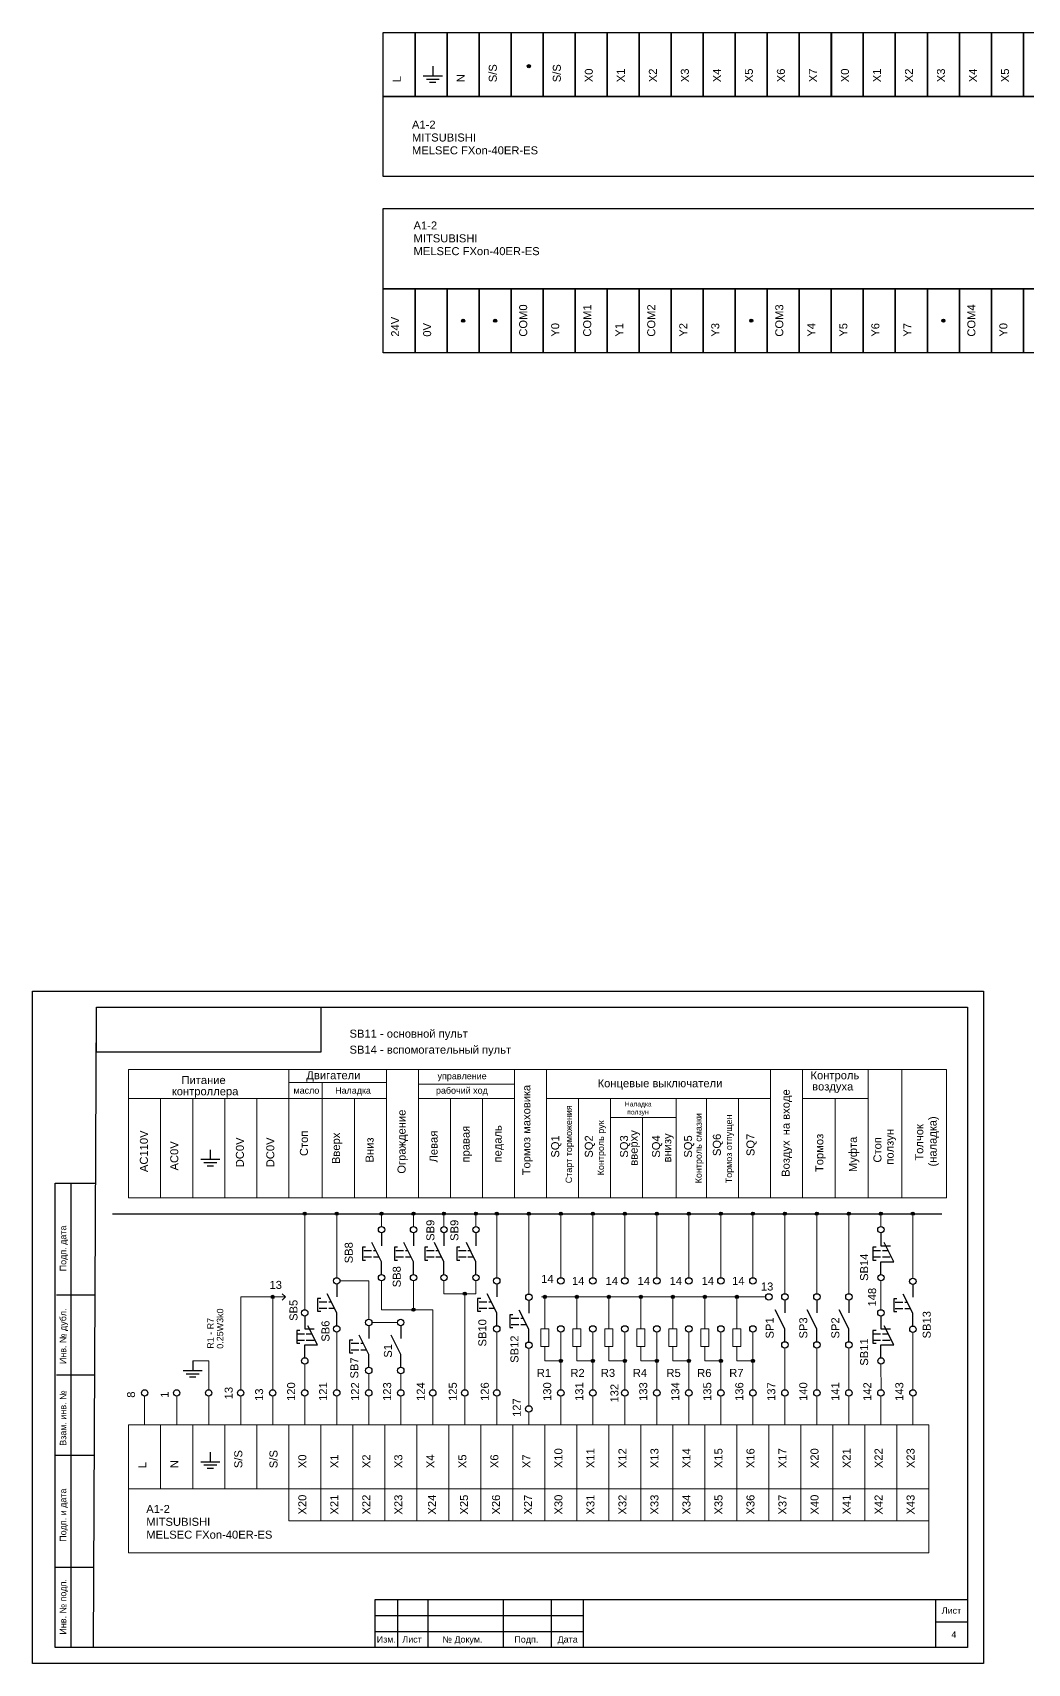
# Model space of a CAD drawing. Header units: millimetres. Extents: x 1674 to 4134, y 3039 to 4124.
# Drawn here: x 2651 to 2962, y 3614 to 4124 of the extents above; entities that cross this region are included whole.
import ezdxf

# ---------------------------------------------------------------- set-up
doc = ezdxf.new("R2010")
doc.units = ezdxf.units.MM
doc.linetypes.add('ACAD_ISO02W100', pattern=[15, 12, -3])
for name, color, linetype, lineweight in [('Аппаратура', 7, 'Continuous', 20), ('Маркировка', 7, 'Continuous', 25), ('Рамки', 7, 'Continuous', 25)]:
    doc.layers.add(name, color=color, linetype=linetype, lineweight=lineweight)
doc.styles.get("Standard").update_dxf_attribs({"font": 'arial.ttf'})

msp = doc.modelspace()

# ---------------------------------------------------------------- hatches: boundary and pattern name
h = msp.add_hatch(color=256)
h.dxf.hatch_style = 1
h.paths.add_polyline_path([(2806.5, 4113.5, 1), (2805.5, 4113.5, 1)])
h = msp.add_hatch(color=256)
h.dxf.hatch_style = 1
h.paths.add_polyline_path([(2786, 4034, 1), (2785, 4034, 1)])
h = msp.add_hatch(color=256)
h.dxf.hatch_style = 1
h.paths.add_polyline_path([(2796, 4034, 1), (2795, 4034, 1)])
h = msp.add_hatch(color=256)
h.dxf.hatch_style = 1
h.paths.add_polyline_path([(2876, 4034, 1), (2875, 4034, 1)])
h = msp.add_hatch(color=256)
h.dxf.hatch_style = 1
h.paths.add_polyline_path([(2936, 4034, 1), (2935, 4034, 1)])
h = msp.add_hatch(color=256)
h.dxf.hatch_style = 1
h.paths.add_polyline_path([(2736.5, 3755, 1), (2735.5, 3755, 1)])
h = msp.add_hatch(color=256)
h.dxf.hatch_style = 1
h.paths.add_polyline_path([(2746.5, 3755, 1), (2745.5, 3755, 1)])
h = msp.add_hatch(color=256)
h.dxf.hatch_style = 1
h.paths.add_polyline_path([(2760.5, 3755, 1), (2759.5, 3755, 1)])
h = msp.add_hatch(color=256)
h.dxf.hatch_style = 1
h.paths.add_polyline_path([(2770.5, 3755, 1), (2769.5, 3755, 1)])
h = msp.add_hatch(color=256)
h.dxf.hatch_style = 1
h.paths.add_polyline_path([(2780, 3755, 1), (2779, 3755, 1)])
h = msp.add_hatch(color=256)
h.dxf.hatch_style = 1
h.paths.add_polyline_path([(2790, 3755, 1), (2789, 3755, 1)])
h = msp.add_hatch(color=256)
h.dxf.hatch_style = 1
h.paths.add_polyline_path([(2796.5, 3755, 1), (2795.5, 3755, 1)])
h = msp.add_hatch(color=256)
h.dxf.hatch_style = 1
h.paths.add_polyline_path([(2806.5, 3755, 1), (2805.5, 3755, 1)])
h = msp.add_hatch(color=256)
h.dxf.hatch_style = 1
h.paths.add_polyline_path([(2816.5, 3755, 1), (2815.5, 3755, 1)])
h = msp.add_hatch(color=256)
h.dxf.hatch_style = 1
h.paths.add_polyline_path([(2826.5, 3755, 1), (2825.5, 3755, 1)])
h = msp.add_hatch(color=256)
h.dxf.hatch_style = 1
h.paths.add_polyline_path([(2836.5, 3755, 1), (2835.5, 3755, 1)])
h = msp.add_hatch(color=256)
h.dxf.hatch_style = 1
h.paths.add_polyline_path([(2846.5, 3755, 1), (2845.5, 3755, 1)])
h = msp.add_hatch(color=256)
h.dxf.hatch_style = 1
h.paths.add_polyline_path([(2856.5, 3755, 1), (2855.5, 3755, 1)])
h = msp.add_hatch(color=256)
h.dxf.hatch_style = 1
h.paths.add_polyline_path([(2866.5, 3755, 1), (2865.5, 3755, 1)])
h = msp.add_hatch(color=256)
h.dxf.hatch_style = 1
h.paths.add_polyline_path([(2876.5, 3755, 1), (2875.5, 3755, 1)])
h = msp.add_hatch(color=256)
h.dxf.hatch_style = 1
h.paths.add_polyline_path([(2886.5, 3755, 1), (2885.5, 3755, 1)])
h = msp.add_hatch(color=256)
h.dxf.hatch_style = 1
h.paths.add_polyline_path([(2896.5, 3755, 1), (2895.5, 3755, 1)])
h = msp.add_hatch(color=256)
h.dxf.hatch_style = 1
h.paths.add_polyline_path([(2906.5, 3755, 1), (2905.5, 3755, 1)])
h = msp.add_hatch(color=256)
h.dxf.hatch_style = 1
h.paths.add_polyline_path([(2916.5, 3755, 1), (2915.5, 3755, 1)])
h = msp.add_hatch(color=256)
h.dxf.hatch_style = 1
h.paths.add_polyline_path([(2926.44, 3755, 1), (2925.44, 3755, 1)])
h = msp.add_hatch(color=256)
h.dxf.hatch_style = 1
h.paths.add_polyline_path([(2786.5, 3730, 1), (2785.5, 3730, 1)])
h = msp.add_hatch(color=256)
h.dxf.hatch_style = 1
h.paths.add_polyline_path([(2726.5, 3729, 1), (2725.5, 3729, 1)])
h = msp.add_hatch(color=256)
h.dxf.hatch_style = 1
h.paths.add_polyline_path([(2770.5, 3725, 1), (2769.5, 3725, 1)])
h = msp.add_hatch(color=256)
h.dxf.hatch_style = 1
h.paths.add_polyline_path([(2811.5, 3729, 1), (2810.5, 3729, 1)])
h = msp.add_hatch(color=256)
h.dxf.hatch_style = 1
h.paths.add_polyline_path([(2821.5, 3729, 1), (2820.5, 3729, 1)])
h = msp.add_hatch(color=256)
h.dxf.hatch_style = 1
h.paths.add_polyline_path([(2831.5, 3729, 1), (2830.5, 3729, 1)])
h = msp.add_hatch(color=256)
h.dxf.hatch_style = 1
h.paths.add_polyline_path([(2841.5, 3729, 1), (2840.5, 3729, 1)])
h = msp.add_hatch(color=256)
h.dxf.hatch_style = 1
h.paths.add_polyline_path([(2851.5, 3729, 1), (2850.5, 3729, 1)])
h = msp.add_hatch(color=256)
h.dxf.hatch_style = 1
h.paths.add_polyline_path([(2861.5, 3729, 1), (2860.5, 3729, 1)])
h = msp.add_hatch(color=256)
h.dxf.hatch_style = 1
h.paths.add_polyline_path([(2871.5, 3729, 1), (2870.5, 3729, 1)])
h = msp.add_hatch(color=256)
h.dxf.hatch_style = 1
h.paths.add_polyline_path([(2816.5, 3709, 1), (2815.5, 3709, 1)])
h = msp.add_hatch(color=256)
h.dxf.hatch_style = 1
h.paths.add_polyline_path([(2826.5, 3709, 1), (2825.5, 3709, 1)])
h = msp.add_hatch(color=256)
h.dxf.hatch_style = 1
h.paths.add_polyline_path([(2836.5, 3709, 1), (2835.5, 3709, 1)])
h = msp.add_hatch(color=256)
h.dxf.hatch_style = 1
h.paths.add_polyline_path([(2846.5, 3709, 1), (2845.5, 3709, 1)])
h = msp.add_hatch(color=256)
h.dxf.hatch_style = 1
h.paths.add_polyline_path([(2856.5, 3709, 1), (2855.5, 3709, 1)])
h = msp.add_hatch(color=256)
h.dxf.hatch_style = 1
h.paths.add_polyline_path([(2866.5, 3709, 1), (2865.5, 3709, 1)])
h = msp.add_hatch(color=256)
h.dxf.hatch_style = 1
h.paths.add_polyline_path([(2876.5, 3709, 1), (2875.5, 3709, 1)])

# ---------------------------------------------------------------- linework, layer by layer
at = {"lineweight": 40}
msp.add_line((2900.5, 4124), (2900.5, 4104), dxfattribs=at)
for p, q in [((2776, 4113.5), (2776, 4110.5)), ((2773, 4110.5), (2779, 4110.5)), ((2774, 4109.5), (2778, 4109.5)), ((2775, 4108.5), (2777, 4108.5)), ((2703.5, 3772), (2709.5, 3772)), ((2704.5, 3771), (2708.5, 3771)), ((2706.5, 3775), (2706.5, 3772)), ((2705.5, 3770), (2707.5, 3770)), ((2676, 3755), (2935, 3755)), ((2760, 3740), (2757, 3746)), ((2760, 3749), (2760, 3745)), ((2770, 3740), (2767, 3746)), ((2770, 3749), (2770, 3745)), ((2779.5, 3740), (2776.5, 3746)), ((2779.5, 3749), (2779.5, 3745)), ((2789.5, 3740), (2786.5, 3746)), ((2789.5, 3749), (2789.5, 3745)), ((2916, 3749), (2916, 3745)), ((2916, 3745), (2919, 3745)), ((2920, 3740), (2917, 3746)), ((2755, 3744.5), (2754, 3744.5)), ((2754, 3744.5), (2754, 3740.5)), ((2754, 3740.5), (2755, 3740.5)), ((2760, 3736), (2760, 3740)), ((2765, 3744.5), (2764, 3744.5)), ((2764, 3744.5), (2764, 3740.5)), ((2764, 3740.5), (2765, 3740.5)), ((2770, 3736), (2770, 3740)), ((2774.5, 3744.5), (2773.5, 3744.5)), ((2773.5, 3744.5), (2773.5, 3740.5)), ((2773.5, 3740.5), (2774.5, 3740.5)), ((2779.5, 3736), (2779.5, 3740)), ((2784.5, 3744.5), (2783.5, 3744.5)), ((2783.5, 3744.5), (2783.5, 3740.5)), ((2783.5, 3740.5), (2784.5, 3740.5)), ((2789.5, 3736), (2789.5, 3740)), ((2914.5, 3744.5), (2913.5, 3744.5)), ((2913.5, 3744.5), (2913.5, 3740.5)), ((2913.5, 3740.5), (2914.5, 3740.5)), ((2916, 3736), (2916, 3740)), ((2916, 3740), (2920, 3740)), ((2746, 3724), (2743, 3730)), ((2746, 3733), (2746, 3729)), ((2796, 3724), (2793, 3730)), ((2796, 3733), (2796, 3729)), ((2925.98, 3723.89), (2922.98, 3729.89)), ((2925.98, 3732.89), (2925.98, 3728.89)), ((2741, 3728.5), (2740, 3728.5)), ((2740, 3728.5), (2740, 3724.5)), ((2740, 3724.5), (2741, 3724.5)), ((2791, 3728.5), (2790, 3728.5)), ((2790, 3728.5), (2790, 3724.5)), ((2790, 3724.5), (2791, 3724.5)), ((2806.03, 3718.9), (2803.03, 3724.9)), ((2806.03, 3727.9), (2806.03, 3723.9)), ((2886, 3719), (2883, 3725)), ((2886, 3728), (2886, 3724)), ((2896, 3719), (2893, 3725)), ((2896, 3728), (2896, 3724)), ((2906, 3719), (2903, 3725)), ((2906, 3728), (2906, 3724)), ((2920.98, 3728.39), (2919.98, 3728.39)), ((2919.98, 3728.39), (2919.98, 3724.39)), ((2736, 3723), (2736, 3719)), ((2740, 3714), (2737, 3720)), ((2746, 3720), (2746, 3724)), ((2756, 3720), (2756, 3716)), ((2765.98, 3720), (2765.98, 3716)), ((2796, 3720), (2796, 3724)), ((2801.03, 3723.4), (2800.03, 3723.4)), ((2800.03, 3723.4), (2800.03, 3719.4)), ((2800.03, 3719.4), (2801.03, 3719.4)), ((2916, 3723), (2916, 3719)), ((2920, 3714), (2917, 3720)), ((2919.98, 3724.39), (2920.98, 3724.39)), ((2925.98, 3719.89), (2925.98, 3723.89)), ((2734.5, 3718.5), (2733.5, 3718.5)), ((2733.5, 3718.5), (2733.5, 3714.5)), ((2733.5, 3714.5), (2734.5, 3714.5)), ((2736, 3719), (2739, 3719)), ((2751, 3715.5), (2750, 3715.5)), ((2750, 3715.5), (2750, 3711.5)), ((2756, 3711), (2753, 3717)), ((2765.98, 3711), (2762.98, 3717)), ((2806.03, 3714.9), (2806.03, 3718.9)), ((2886, 3715), (2886, 3719)), ((2896, 3715), (2896, 3719)), ((2906, 3715), (2906, 3719)), ((2914.5, 3718.5), (2913.5, 3718.5)), ((2913.5, 3718.5), (2913.5, 3714.5)), ((2913.5, 3714.5), (2914.5, 3714.5)), ((2916, 3719), (2919, 3719)), ((2736, 3710), (2736, 3714)), ((2736, 3714), (2740, 3714)), ((2750, 3711.5), (2751, 3711.5)), ((2756, 3707), (2756, 3711)), ((2765.98, 3707), (2765.98, 3711)), ((2916, 3710), (2916, 3714)), ((2916, 3714), (2920, 3714)), ((2698, 3706), (2704, 3706)), ((2699, 3705), (2703, 3705)), ((2701, 3709), (2701, 3706)), ((2700, 3704), (2702, 3704)), ((2706.5, 3680.5), (2706.5, 3677.5)), ((2703.5, 3677.5), (2709.5, 3677.5)), ((2704.5, 3676.5), (2708.5, 3676.5)), ((2705.5, 3675.5), (2707.5, 3675.5))]:
    msp.add_line(p, q)
at = {"linetype": 'ACAD_ISO02W100', "ltscale": 0.2}
for p, q in [((2754.5, 3743.5), (2758.25, 3743.5)), ((2754.5, 3741.5), (2759.25, 3741.5)), ((2764.5, 3743.5), (2768.25, 3743.5)), ((2764.5, 3741.5), (2769.25, 3741.5)), ((2774, 3743.5), (2777.75, 3743.5)), ((2774, 3741.5), (2778.75, 3741.5)), ((2784, 3743.5), (2787.75, 3743.5)), ((2784, 3741.5), (2788.75, 3741.5)), ((2913.5, 3743.5), (2918.25, 3743.5)), ((2913.5, 3741.5), (2919.25, 3741.5)), ((2740.5, 3727.5), (2744.25, 3727.5)), ((2740.5, 3725.5), (2745.25, 3725.5)), ((2790.5, 3727.5), (2794.25, 3727.5)), ((2790.5, 3725.5), (2795.25, 3725.5)), ((2920.48, 3727.39), (2924.23, 3727.39)), ((2920.48, 3725.39), (2925.23, 3725.39)), ((2800.53, 3722.4), (2804.28, 3722.4)), ((2800.53, 3720.4), (2805.28, 3720.4)), ((2733.5, 3717.5), (2738.25, 3717.5)), ((2733.5, 3715.5), (2739.25, 3715.5)), ((2750.5, 3714.5), (2754.25, 3714.5)), ((2913.5, 3717.5), (2918.25, 3717.5)), ((2913.5, 3715.5), (2919.25, 3715.5)), ((2750.5, 3712.5), (2755.25, 3712.5))]:
    msp.add_line(p, q, dxfattribs=at)
for points in [[(2760.5, 4124), (2770.5, 4124), (2770.5, 4104), (2760.5, 4104)], [(2770.5, 4124), (2780.5, 4124), (2780.5, 4104), (2770.5, 4104)], [(2780.5, 4124), (2790.5, 4124), (2790.5, 4104), (2780.5, 4104)], [(2790.5, 4124), (2800.5, 4124), (2800.5, 4104), (2790.5, 4104)], [(2800.5, 4124), (2810.5, 4124), (2810.5, 4104), (2800.5, 4104)], [(2810.5, 4124), (2820.5, 4124), (2820.5, 4104), (2810.5, 4104)], [(2820.5, 4124), (2830.5, 4124), (2830.5, 4104), (2820.5, 4104)], [(2830.5, 4124), (2840.5, 4124), (2840.5, 4104), (2830.5, 4104)], [(2840.5, 4124), (2850.5, 4124), (2850.5, 4104), (2840.5, 4104)], [(2850.5, 4124), (2860.5, 4124), (2860.5, 4104), (2850.5, 4104)], [(2860.5, 4124), (2870.5, 4124), (2870.5, 4104), (2860.5, 4104)], [(2870.5, 4124), (2880.5, 4124), (2880.5, 4104), (2870.5, 4104)], [(2880.5, 4124), (2890.5, 4124), (2890.5, 4104), (2880.5, 4104)], [(2890.5, 4124), (2900.5, 4124), (2900.5, 4104), (2890.5, 4104)], [(2900.5, 4124), (2910.5, 4124), (2910.5, 4104), (2900.5, 4104)], [(2910.5, 4124), (2920.5, 4124), (2920.5, 4104), (2910.5, 4104)], [(2920.5, 4124), (2930.5, 4124), (2930.5, 4104), (2920.5, 4104)], [(2930.5, 4124), (2940.5, 4124), (2940.5, 4104), (2930.5, 4104)], [(2940.5, 4124), (2950.5, 4124), (2950.5, 4104), (2940.5, 4104)], [(2950.5, 4124), (2960.5, 4124), (2960.5, 4104), (2950.5, 4104)], [(2960.5, 4124), (2970.5, 4124), (2970.5, 4104), (2960.5, 4104)], [(2760.5, 4104), (3060.5, 4104), (3060.5, 4079), (2760.5, 4079)], [(3060.5, 4044), (2760.5, 4044), (2760.5, 4069), (3060.5, 4069)], [(2770.5, 4024), (2760.5, 4024), (2760.5, 4044), (2770.5, 4044)], [(2780.5, 4024), (2770.5, 4024), (2770.5, 4044), (2780.5, 4044)], [(2790.5, 4024), (2780.5, 4024), (2780.5, 4044), (2790.5, 4044)], [(2800.5, 4024), (2790.5, 4024), (2790.5, 4044), (2800.5, 4044)], [(2810.5, 4024), (2800.5, 4024), (2800.5, 4044), (2810.5, 4044)], [(2820.5, 4024), (2810.5, 4024), (2810.5, 4044), (2820.5, 4044)], [(2830.5, 4024), (2820.5, 4024), (2820.5, 4044), (2830.5, 4044)], [(2840.5, 4024), (2830.5, 4024), (2830.5, 4044), (2840.5, 4044)], [(2850.5, 4024), (2840.5, 4024), (2840.5, 4044), (2850.5, 4044)], [(2860.5, 4024), (2850.5, 4024), (2850.5, 4044), (2860.5, 4044)], [(2870.5, 4024), (2860.5, 4024), (2860.5, 4044), (2870.5, 4044)], [(2880.5, 4024), (2870.5, 4024), (2870.5, 4044), (2880.5, 4044)], [(2890.5, 4024), (2880.5, 4024), (2880.5, 4044), (2890.5, 4044)], [(2900.5, 4024), (2890.5, 4024), (2890.5, 4044), (2900.5, 4044)], [(2910.5, 4024), (2900.5, 4024), (2900.5, 4044), (2910.5, 4044)], [(2920.5, 4024), (2910.5, 4024), (2910.5, 4044), (2920.5, 4044)], [(2930.5, 4024), (2920.5, 4024), (2920.5, 4044), (2930.5, 4044)], [(2940.5, 4024), (2930.5, 4024), (2930.5, 4044), (2940.5, 4044)], [(2950.5, 4024), (2940.5, 4024), (2940.5, 4044), (2950.5, 4044)], [(2960.5, 4024), (2950.5, 4024), (2950.5, 4044), (2960.5, 4044)], [(2970.5, 4024), (2960.5, 4024), (2960.5, 4044), (2970.5, 4044)]]:
    msp.add_lwpolyline(points, close=True)
for centre, radius in [((2806, 4113.5), 0.5), ((2785.5, 4034), 0.5), ((2795.5, 4034), 0.5), ((2875.5, 4034), 0.5), ((2935.5, 4034), 0.5), ((2736, 3755), 0.5), ((2746, 3755), 0.5), ((2760, 3755), 0.5), ((2770, 3755), 0.5), ((2779.5, 3755), 0.5), ((2789.5, 3755), 0.5), ((2796, 3755), 0.5), ((2806, 3755), 0.5), ((2816, 3755), 0.5), ((2826, 3755), 0.5), ((2836, 3755), 0.5), ((2846, 3755), 0.5), ((2856, 3755), 0.5), ((2866, 3755), 0.5), ((2876, 3755), 0.5), ((2886, 3755), 0.5), ((2896, 3755), 0.5), ((2906, 3755), 0.5), ((2916, 3755), 0.5), ((2925.94, 3755), 0.5), ((2760, 3750), 1), ((2770, 3750), 1), ((2779.5, 3750), 1), ((2789.5, 3750), 1), ((2916, 3750), 1), ((2746, 3734), 1), ((2760, 3735), 1), ((2770, 3735), 1), ((2779.5, 3735), 1), ((2789.5, 3735), 1), ((2796, 3734), 1), ((2816, 3734), 1), ((2826, 3734), 1), ((2836, 3734), 1), ((2846, 3734), 1), ((2856, 3734), 1), ((2866, 3734), 1), ((2876, 3734), 1), ((2916.02, 3735), 1), ((2925.97, 3733.86), 1), ((2786, 3730), 0.5), ((2806.03, 3728.9), 1), ((2881, 3729), 1), ((2886, 3729), 1), ((2896, 3729), 1), ((2906, 3729), 1), ((2726, 3729), 0.5), ((2736, 3724), 1), ((2770, 3725), 0.5), ((2811, 3729), 0.5), ((2821, 3729), 0.5), ((2831, 3729), 0.5), ((2841, 3729), 0.5), ((2851, 3729), 0.5), ((2861, 3729), 0.5), ((2871, 3729), 0.5), ((2916, 3724), 1), ((2746, 3719), 1), ((2756, 3721), 1), ((2765.98, 3721), 1), ((2796, 3719), 1), ((2816, 3719), 1), ((2826, 3719), 1), ((2836, 3719), 1), ((2846, 3719), 1), ((2856, 3719), 1), ((2866, 3719), 1), ((2876, 3719), 1), ((2925.98, 3718.89), 1), ((2806.03, 3713.9), 1), ((2886, 3714), 1), ((2896, 3714), 1), ((2906, 3714), 1), ((2736.02, 3709), 1), ((2816, 3709), 0.5), ((2826, 3709), 0.5), ((2836, 3709), 0.5), ((2846, 3709), 0.5), ((2856, 3709), 0.5), ((2866, 3709), 0.5), ((2876, 3709), 0.5), ((2916.02, 3709), 1), ((2756, 3706), 1), ((2766, 3706), 1), ((2686, 3699), 1), ((2696, 3699), 1), ((2706, 3699), 1), ((2716, 3699), 1), ((2726, 3699), 1), ((2736, 3699), 1), ((2746, 3699), 1), ((2756, 3699), 1), ((2766, 3699), 1), ((2776, 3699), 1), ((2786, 3699), 1), ((2796, 3699), 1), ((2816, 3699), 1), ((2826, 3699), 1), ((2836, 3699), 1), ((2846, 3699), 1), ((2856, 3699), 1), ((2866, 3699), 1), ((2876, 3699), 1), ((2886, 3699), 1), ((2896, 3699), 1), ((2906, 3699), 1), ((2916, 3699), 1), ((2926, 3699), 1), ((2806, 3694), 1)]:
    msp.add_circle(centre, radius)
at = {"layer": 'Аппаратура'}
for p, q in [((2681, 3800), (2936.5, 3800)), ((2681, 3760), (2681, 3800)), ((2681, 3760), (2681, 3800)), ((2731, 3760), (2731, 3800)), ((2731, 3796), (2761.5, 3796)), ((2741.5, 3760), (2741.5, 3796)), ((2761.5, 3760), (2761.5, 3800)), ((2771.5, 3760), (2771.5, 3800)), ((2801.5, 3760), (2801.5, 3800)), ((2811.5, 3760), (2811.5, 3800)), ((2881.5, 3760), (2881.5, 3800)), ((2891.5, 3760), (2891.5, 3800)), ((2912, 3760), (2912, 3800)), ((2922.5, 3760), (2922.5, 3800)), ((2936.5, 3760), (2936.5, 3800)), ((2681, 3791), (2761.5, 3791)), ((2691, 3760), (2691, 3791)), ((2701, 3760), (2701, 3791)), ((2711, 3760), (2711, 3791)), ((2721, 3760), (2721, 3791)), ((2751.5, 3760), (2751.5, 3791)), ((2771.5, 3795.5), (2801.5, 3795.5)), ((2771.5, 3791), (2801.5, 3791)), ((2781.5, 3760), (2781.5, 3791)), ((2791.5, 3760), (2791.5, 3791)), ((2811.5, 3791), (2881.5, 3791)), ((2821.5, 3760), (2821.5, 3791)), ((2831.5, 3760), (2831.5, 3791)), ((2852, 3760), (2852, 3791)), ((2861.5, 3760), (2861.5, 3791)), ((2871.5, 3760), (2871.5, 3791)), ((2891.5, 3791), (2912, 3791)), ((2901.75, 3760), (2901.75, 3791)), ((2831.5, 3785), (2852, 3785)), ((2841.5, 3760), (2841.5, 3785)), ((2681, 3760), (2936.5, 3760)), ((2736, 3725), (2736, 3754.5)), ((2746, 3735), (2746, 3754.5)), ((2760, 3751), (2760, 3755)), ((2770, 3751), (2770, 3755)), ((2779.5, 3751), (2779.5, 3755)), ((2789.5, 3751), (2789.5, 3755)), ((2796, 3735), (2796, 3754.5)), ((2806, 3729.89), (2806, 3754.5)), ((2816, 3735), (2816, 3754.5)), ((2826, 3735), (2826, 3754.5)), ((2836, 3735), (2836, 3754.5)), ((2846, 3735), (2846, 3754.5)), ((2856, 3735), (2856, 3754.5)), ((2866, 3735), (2866, 3754.5)), ((2876, 3735), (2876, 3754.5)), ((2886, 3730), (2886, 3754.5)), ((2896, 3730), (2896, 3754.5)), ((2906, 3730), (2906, 3754.5)), ((2916, 3751), (2916, 3755)), ((2925.94, 3734.89), (2925.94, 3755)), ((2730, 3729), (2729, 3730)), ((2747, 3734), (2756, 3734)), ((2756, 3722), (2756, 3734)), ((2760, 3734), (2760, 3725)), ((2770, 3734), (2770, 3725)), ((2779.5, 3730), (2779.5, 3734)), ((2789.5, 3730), (2779.5, 3730)), ((2786, 3700), (2786, 3730)), ((2789.5, 3734), (2789.5, 3730)), ((2916, 3725), (2916.01, 3734)), ((2716, 3700), (2716, 3729)), ((2716, 3729), (2730, 3729)), ((2726, 3700), (2726, 3729)), ((2730, 3729), (2729, 3728)), ((2729, 3728), (2729, 3728)), ((2760, 3725), (2776, 3725)), ((2776, 3725), (2776, 3718)), ((2810, 3729), (2880, 3729)), ((2810.97, 3719), (2811, 3729)), ((2820.97, 3719), (2821, 3729)), ((2830.97, 3719), (2831, 3729)), ((2840.97, 3719), (2841, 3729)), ((2850.97, 3719), (2851, 3729)), ((2860.97, 3719), (2861, 3729)), ((2870.97, 3719), (2871, 3729)), ((2757, 3721), (2764.98, 3721)), ((2746, 3718), (2746, 3700)), ((2776, 3718), (2776, 3700)), ((2796, 3718), (2796, 3700)), ((2816, 3718), (2816, 3700)), ((2826, 3718), (2826, 3700)), ((2836, 3718), (2836, 3700)), ((2846, 3718), (2846, 3700)), ((2856, 3718), (2856, 3700)), ((2866, 3718), (2866, 3700)), ((2876, 3718), (2876, 3700)), ((2925.94, 3700), (2925.97, 3717.89)), ((2806, 3695), (2806.03, 3712.9)), ((2810.97, 3713.5), (2810.97, 3709)), ((2820.97, 3713.5), (2820.97, 3709)), ((2830.97, 3713.5), (2830.97, 3709)), ((2840.97, 3713.5), (2840.97, 3709)), ((2850.97, 3713.5), (2850.97, 3709)), ((2860.97, 3713.5), (2860.97, 3709)), ((2870.97, 3713.5), (2870.97, 3709)), ((2886, 3713), (2886, 3700)), ((2896, 3713), (2896, 3700)), ((2906, 3713), (2906, 3700)), ((2706, 3709), (2701, 3709)), ((2706, 3700), (2706, 3709)), ((2736.02, 3708), (2736.05, 3699.89)), ((2756, 3705), (2756, 3700)), ((2766, 3700), (2766, 3705)), ((2810.97, 3709), (2816, 3709)), ((2820.97, 3709), (2826, 3709)), ((2830.97, 3709), (2836, 3709)), ((2840.97, 3709), (2846, 3709)), ((2850.97, 3709), (2856, 3709)), ((2860.97, 3709), (2866, 3709)), ((2870.97, 3709), (2876, 3709)), ((2916, 3708), (2916.05, 3699.89)), ((2686, 3689), (2686, 3698)), ((2696, 3689), (2696, 3698)), ((2706, 3689), (2706, 3698)), ((2716, 3689), (2716, 3698)), ((2726, 3689), (2726, 3698)), ((2736, 3689), (2736, 3698)), ((2746, 3689), (2746, 3698)), ((2756, 3689), (2756, 3698)), ((2766, 3689), (2766, 3698)), ((2776, 3689), (2776, 3698)), ((2786, 3689), (2786, 3698)), ((2796, 3689), (2796, 3698)), ((2806, 3695), (2806, 3698)), ((2806, 3695), (2806, 3698)), ((2816, 3689), (2816, 3698)), ((2826, 3689), (2826, 3698)), ((2836, 3689), (2836, 3698)), ((2846, 3689), (2846, 3698)), ((2856, 3689), (2856, 3698)), ((2866, 3689), (2866, 3698)), ((2876, 3689), (2876, 3698)), ((2886, 3689), (2886, 3698)), ((2896, 3689), (2896, 3698)), ((2906, 3689), (2906, 3698)), ((2916, 3689), (2916, 3698)), ((2926, 3689), (2926, 3698)), ((2806, 3689), (2806, 3693))]:
    msp.add_line(p, q, dxfattribs=at)
for points in [[(2809.72, 3719), (2812.22, 3719), (2812.22, 3713.5), (2809.72, 3713.5)], [(2819.72, 3719), (2822.22, 3719), (2822.22, 3713.5), (2819.72, 3713.5)], [(2829.72, 3719), (2832.22, 3719), (2832.22, 3713.5), (2829.72, 3713.5)], [(2839.72, 3719), (2842.22, 3719), (2842.22, 3713.5), (2839.72, 3713.5)], [(2849.72, 3719), (2852.22, 3719), (2852.22, 3713.5), (2849.72, 3713.5)], [(2859.72, 3719), (2862.22, 3719), (2862.22, 3713.5), (2859.72, 3713.5)], [(2869.72, 3719), (2872.22, 3719), (2872.22, 3713.5), (2869.72, 3713.5)], [(2681, 3669), (2691, 3669), (2691, 3689), (2681, 3689)], [(2691, 3669), (2701, 3669), (2701, 3689), (2691, 3689)], [(2701, 3669), (2711, 3669), (2711, 3689), (2701, 3689)], [(2711, 3669), (2721, 3669), (2721, 3689), (2711, 3689)], [(2721, 3669), (2731, 3669), (2731, 3689), (2721, 3689)], [(2731, 3669), (2741, 3669), (2741, 3689), (2731, 3689)], [(2741, 3669), (2751, 3669), (2751, 3689), (2741, 3689)], [(2751, 3669), (2761, 3669), (2761, 3689), (2751, 3689)], [(2761, 3669), (2771, 3669), (2771, 3689), (2761, 3689)], [(2771, 3669), (2781, 3669), (2781, 3689), (2771, 3689)], [(2781, 3669), (2791, 3669), (2791, 3689), (2781, 3689)], [(2791, 3669), (2801, 3669), (2801, 3689), (2791, 3689)], [(2801, 3669), (2811, 3669), (2811, 3689), (2801, 3689)], [(2811, 3669), (2821, 3669), (2821, 3689), (2811, 3689)], [(2821, 3669), (2831, 3669), (2831, 3689), (2821, 3689)], [(2831, 3669), (2841, 3669), (2841, 3689), (2831, 3689)], [(2841, 3669), (2851, 3669), (2851, 3689), (2841, 3689)], [(2851, 3669), (2861, 3669), (2861, 3689), (2851, 3689)], [(2861, 3669), (2871, 3669), (2871, 3689), (2861, 3689)], [(2871, 3669), (2881, 3669), (2881, 3689), (2871, 3689)], [(2881, 3669), (2891, 3669), (2891, 3689), (2881, 3689)], [(2891, 3669), (2901, 3669), (2901, 3689), (2891, 3689)], [(2901, 3669), (2911, 3669), (2911, 3689), (2901, 3689)], [(2911, 3669), (2921, 3669), (2921, 3689), (2911, 3689)], [(2921, 3669), (2931, 3669), (2931, 3689), (2921, 3689)], [(2681, 3669), (2931, 3669), (2931, 3649), (2681, 3649)], [(2731, 3659), (2741, 3659), (2741, 3669), (2731, 3669)], [(2741, 3659), (2751, 3659), (2751, 3669), (2741, 3669)], [(2751, 3659), (2761, 3659), (2761, 3669), (2751, 3669)], [(2761, 3659), (2771, 3659), (2771, 3669), (2761, 3669)], [(2771, 3659), (2781, 3659), (2781, 3669), (2771, 3669)], [(2781, 3659), (2791, 3659), (2791, 3669), (2781, 3669)], [(2791, 3659), (2801, 3659), (2801, 3669), (2791, 3669)], [(2801, 3659), (2811, 3659), (2811, 3669), (2801, 3669)], [(2811, 3659), (2821, 3659), (2821, 3669), (2811, 3669)], [(2821, 3659), (2831, 3659), (2831, 3669), (2821, 3669)], [(2831, 3659), (2841, 3659), (2841, 3669), (2831, 3669)], [(2841, 3659), (2851, 3659), (2851, 3669), (2841, 3669)], [(2851, 3659), (2861, 3659), (2861, 3669), (2851, 3669)], [(2861, 3659), (2871, 3659), (2871, 3669), (2861, 3669)], [(2871, 3659), (2881, 3659), (2881, 3669), (2871, 3669)], [(2881, 3659), (2891, 3659), (2891, 3669), (2881, 3669)], [(2891, 3659), (2901, 3659), (2901, 3669), (2891, 3669)], [(2901, 3659), (2911, 3659), (2911, 3669), (2901, 3669)], [(2911, 3659), (2921, 3659), (2921, 3669), (2911, 3669)], [(2921, 3659), (2931, 3659), (2931, 3669), (2921, 3669)]]:
    msp.add_lwpolyline(points, close=True, dxfattribs=at)
at = {"layer": 'Рамки'}
for p, q in [((2670, 3619.5), (2671, 3819.5)), ((2671, 3819.5), (2943, 3819.5)), ((2943, 3819.5), (2943, 3619.5)), ((2658, 3764.5), (2670.72, 3764.5)), ((2658, 3619.5), (2658, 3764.5)), ((2663, 3619.5), (2663, 3764.5)), ((2670.42, 3729.5), (2658.42, 3729.5)), ((2670.42, 3704.5), (2658.42, 3704.5)), ((2670.3, 3679.5), (2658.3, 3679.5)), ((2670.12, 3644.5), (2658.12, 3644.5)), ((2670.12, 3644.5), (2658.12, 3644.5)), ((2670.12, 3644.5), (2658.12, 3644.5)), ((2765, 3634.5), (2765, 3619.5)), ((2774.5, 3634.5), (2774.5, 3619.5)), ((2798, 3634.5), (2798, 3619.5)), ((2813, 3634.5), (2813, 3619.5)), ((2933, 3634.5), (2933, 3619.5)), ((2758, 3629.5), (2823, 3629.5)), ((2758, 3624.5), (2823, 3624.5)), ((2933, 3627.5), (2943, 3627.5)), ((2670, 3619.5), (2658, 3619.5)), ((2943, 3619.5), (2670, 3619.5))]:
    msp.add_line(p, q, dxfattribs=at)
for points in [[(2651, 3824.5), (2948, 3824.5), (2948, 3614.5), (2651, 3614.5)], [(2671, 3819.5), (2741, 3819.5), (2741, 3805.5), (2671, 3805.5)], [(2758, 3619.5), (2758, 3634.5), (2943, 3634.5), (2943, 3619.5)], [(2758, 3634.5), (2823, 3634.5), (2823, 3619.5), (2758, 3619.5)]]:
    msp.add_lwpolyline(points, close=True, dxfattribs=at)

# ---------------------------------------------------------------- texts
for s, height, p in [('S/S', 2.5, (2796, 4108.5)), ('S/S', 2.5, (2816, 4108.5)), ('X0', 2.5, (2826, 4108.5)), ('X1', 2.5, (2836, 4108.5)), ('X2', 2.5, (2846, 4108.5)), ('X3', 2.5, (2856, 4108.5)), ('X4', 2.5, (2866, 4108.5)), ('X5', 2.5, (2876, 4108.5)), ('X6', 2.5, (2886, 4108.5)), ('X7', 2.5, (2896, 4108.5)), ('X0', 2.5, (2906, 4108.5)), ('X1', 2.5, (2916, 4108.5)), ('X2', 2.5, (2926, 4108.5)), ('X3', 2.5, (2936, 4108.5)), ('X4', 2.5, (2946, 4108.5)), ('X5', 2.5, (2956, 4108.5)), ('L', 2.5, (2766, 4108.5)), ('N', 2.5, (2786, 4108.5)), ('COM0', 2.5, (2805.5, 4029)), ('COM1', 2.5, (2825.5, 4029)), ('COM2', 2.5, (2845.5, 4029)), ('COM3', 2.5, (2885.5, 4029)), ('COM4', 2.5, (2945.5, 4029)), ('24V', 2.5, (2765.5, 4029)), ('0V', 2.5, (2775.5, 4029)), ('Y0', 2.5, (2815.5, 4029)), ('Y1', 2.5, (2835.5, 4029)), ('Y2', 2.5, (2855.5, 4029)), ('Y3', 2.5, (2865.5, 4029)), ('Y4', 2.5, (2895.5, 4029)), ('Y5', 2.5, (2905.5, 4029)), ('Y6', 2.5, (2915.5, 4029)), ('Y7', 2.5, (2925.5, 4029)), ('Y0', 2.5, (2955.5, 4029)), ('Тормоз маховика', 2.5, (2806.5, 3767)), ('на входе', 2.5, (2887.5, 3779.5)), ('Ограждение', 2.5, (2767.5, 3767.5)), ('Старт торможения', 2, (2819.5, 3764.5)), ('Контроль смазки', 2, (2860, 3764.5)), ('Тормоз отпущен', 2, (2869.5, 3764.5)), ('AC110V', 2.5, (2687, 3768)), ('Стоп', 2.5, (2737, 3773)), ('Левая', 2.5, (2777.5, 3771)), ('правая', 2.5, (2787.5, 3771)), ('педаль', 2.5, (2797.5, 3771)), ('Контроль рук', 2, (2829.5, 3767)), ('вверху', 2.5, (2840, 3770)), ('ползун', 2.5, (2919.96, 3770.32)), ('Толчок', 2.5, (2929.23, 3771.57)), ('(наладка)', 2.5, (2933.39, 3769.73)), ('AC0V', 2.5, (2696.5, 3768.5)), ('DC0V', 2.5, (2717, 3769.5)), ('DC0V', 2.5, (2726.5, 3769.5)), ('Вверх', 2.5, (2747, 3770.5)), ('Вниз', 2.5, (2757.5, 3771)), ('SQ1', 2.5, (2815.5, 3772.5)), ('SQ2', 2.5, (2826, 3772.5)), ('SQ3', 2.5, (2837, 3772.5)), ('SQ4', 2.5, (2847, 3772.5)), ('внизу', 2.5, (2850.5, 3771)), ('SQ5', 2.5, (2857, 3772.5)), ('SQ6', 2.5, (2866, 3773)), ('SQ7', 2.5, (2876.5, 3773)), ('Воздух', 2.5, (2887.5, 3766.5)), ('Тормоз', 2.5, (2898, 3768)), ('Муфта', 2.5, (2908.5, 3768)), ('Стоп', 2.5, (2916.16, 3770.96)), ('SB9', 2.5, (2776.5, 3746.5)), ('SB9', 2.5, (2784, 3746.5)), ('SB8', 2.5, (2751, 3739.5)), ('SB14', 2.5, (2912, 3734)), ('SB8', 2.5, (2766, 3732)), ('148', 2.5, (2914.5, 3726)), ('SB5', 2.5, (2733.74, 3721.5)), ('SB6', 2.5, (2743.74, 3715)), ('SB10', 2.5, (2792.74, 3713.5)), ('SP1', 2.5, (2882.5, 3716)), ('SP3', 2.5, (2893, 3716)), ('SP2', 2.5, (2903, 3716)), ('SB13', 2.5, (2931.55, 3716.03)), ('SB12', 2.5, (2802.77, 3708.4)), ('SB11', 2.5, (2912, 3707.5)), ('SB7', 2.5, (2752.74, 3703.5)), ('S1', 2.5, (2763.24, 3710)), ('8', 2.5, (2683, 3697.5)), ('1', 2.5, (2693.5, 3697.5)), ('13', 2.5, (2713.5, 3697)), ('13', 2.5, (2723, 3696.5)), ('120', 2.5, (2733, 3696.5)), ('121', 2.5, (2743, 3696.5)), ('122', 2.5, (2753, 3696.5)), ('123', 2.5, (2763, 3696.5)), ('124', 2.5, (2773.5, 3696.5)), ('125', 2.5, (2783.5, 3696.5)), ('126', 2.5, (2793.5, 3696.5)), ('130', 2.5, (2813, 3696.5)), ('131', 2.5, (2823, 3696.5)), ('132', 2.5, (2834, 3696)), ('133', 2.5, (2843, 3696.5)), ('134', 2.5, (2853, 3696.5)), ('135', 2.5, (2863, 3696.5)), ('136', 2.5, (2873, 3696.5)), ('137', 2.5, (2883, 3696.5)), ('140', 2.5, (2893, 3696.5)), ('141', 2.5, (2903, 3696.5)), ('142', 2.5, (2913, 3696.5)), ('143', 2.5, (2923, 3696.5)), ('127', 2.5, (2803.5, 3691.5)), ('S/S', 2.5, (2716.5, 3675.5)), ('S/S', 2.5, (2727.5, 3675.5)), ('X0', 2.5, (2736.5, 3675.5)), ('X1', 2.5, (2746.5, 3675.5)), ('X2', 2.5, (2756.5, 3675.5)), ('X3', 2.5, (2766.5, 3675.5)), ('X4', 2.5, (2776.5, 3675.5)), ('X5', 2.5, (2786.5, 3675.5)), ('X6', 2.5, (2796.5, 3675.5)), ('X7', 2.5, (2806.5, 3675.5)), ('X10', 2.5, (2816.5, 3675.5)), ('X11', 2.5, (2826.5, 3675.5)), ('X12', 2.5, (2836.5, 3675.5)), ('X13', 2.5, (2846.5, 3675.5)), ('X14', 2.5, (2856.5, 3675.5)), ('X15', 2.5, (2866.5, 3675.5)), ('X16', 2.5, (2876.5, 3675.5)), ('X17', 2.5, (2886.5, 3675.5)), ('X20', 2.5, (2896.5, 3675.5)), ('X21', 2.5, (2906.5, 3675.5)), ('X22', 2.5, (2916.5, 3675.5)), ('X23', 2.5, (2926.5, 3675.5)), ('L', 2.5, (2686.5, 3675.5)), ('N', 2.5, (2696.5, 3675.5)), ('X20', 2.5, (2736.5, 3661)), ('X21', 2.5, (2746.5, 3661)), ('X22', 2.5, (2756.5, 3661)), ('X23', 2.5, (2766.5, 3661)), ('X24', 2.5, (2777, 3661)), ('X25', 2.5, (2787, 3661)), ('X26', 2.5, (2797, 3661)), ('X27', 2.5, (2807, 3661)), ('X30', 2.5, (2816.5, 3661)), ('X31', 2.5, (2826.5, 3661)), ('X32', 2.5, (2836.5, 3661)), ('X33', 2.5, (2846.5, 3661)), ('X34', 2.5, (2856.5, 3661)), ('X35', 2.5, (2866.5, 3661)), ('X36', 2.5, (2876.5, 3661)), ('X37', 2.5, (2886.5, 3661)), ('X40', 2.5, (2896.5, 3661)), ('X41', 2.5, (2906.5, 3661)), ('X42', 2.5, (2916.5, 3661)), ('X43', 2.5, (2926.5, 3661))]:
    msp.add_text(s, height=height, rotation=90).set_placement(p)
for s, height, p in [('A1-2', 2.5, (2769.5, 4094)), ('MITSUBISHI', 2.5, (2769.5, 4089.98)), ('MELSEC FXon-40ER-ES', 2.5, (2769.5, 4085.97)), ('A1-2', 2.5, (2770, 4062.5)), ('MITSUBISHI', 2.5, (2770, 4058.48)), ('MELSEC FXon-40ER-ES', 2.5, (2770, 4054.47)), ('SB11 - основной пульт', 2.5, (2750, 3810)), ('SB14 - вспомогательный пульт', 2.5, (2750, 3805)), ('Питание', 2.5, (2697.5, 3795.5)), ('Двигатели', 2.5, (2736.5, 3797)), ('управление', 2, (2777.5, 3797)), ('Концевые выключатели', 2.5, (2827.5, 3794.5)), ('Контроль', 2.5, (2894, 3797)), ('контроллера', 2.5, (2694.5, 3792)), ('масло', 2, (2732.5, 3792.5)), ('Наладка', 2, (2745.5, 3792.5)), ('рабочий ход', 2, (2777, 3792.5)), ('воздуха', 2.5, (2894.5, 3793.5)), ('Наладка', 1.5, (2836, 3788.5)), ('ползун', 1.5, (2836.75, 3786)), ('14', 2.5, (2809.86, 3733.37)), ('14', 2.5, (2819.5, 3732.75)), ('14', 2.5, (2830, 3732.75)), ('14', 2.5, (2840, 3732.75)), ('14', 2.5, (2850, 3732.75)), ('14', 2.5, (2860, 3732.75)), ('14', 2.5, (2869.5, 3732.75)), ('13', 2.5, (2725, 3731.5)), ('13', 2.5, (2878.5, 3731)), ('R1', 2.5, (2808.5, 3704)), ('R2', 2.5, (2819, 3704)), ('R3', 2.5, (2828.5, 3704)), ('R4', 2.5, (2838.5, 3704)), ('R5', 2.5, (2849, 3704)), ('R6', 2.5, (2858.59, 3703.98)), ('R7', 2.5, (2868.61, 3704)), ('A1-2', 2.5, (2686.5, 3661.5)), ('MITSUBISHI', 2.5, (2686.5, 3657.48)), ('MELSEC FXon-40ER-ES', 2.5, (2686.5, 3653.47))]:
    msp.add_text(s, height=height).set_placement(p)
at = {"layer": 'Маркировка'}
for s, p in [('0.25W3k0', (2710.55, 3712.81)), ('R1 - R7', (2707.55, 3712.81))]:
    msp.add_text(s, height=2, rotation=90, dxfattribs=at).set_placement(p)
at = {"layer": 'Рамки'}
for s, p in [('Подп. дата', (2661.5, 3737)), ('Инв. № дубл.', (2661.5, 3708)), ('Взам. инв. №', (2661.5, 3682.5)), ('Подп. и дата', (2661.5, 3652.5)), ('Инв. № подп.', (2661.5, 3623.5))]:
    msp.add_text(s, height=2, rotation=90, dxfattribs=at).set_placement(p)
for s, p in [('Лист', (2935, 3630)), ('Изм.', (2758.5, 3621)), ('Лист', (2766.5, 3621)), ('№ Докум.', (2779, 3621)), ('Подп.', (2801.5, 3621)), ('Дата', (2815, 3621)), ('4', (2938, 3622.5))]:
    msp.add_text(s, height=2, dxfattribs=at).set_placement(p)

doc.saveas('drawing.dxf')
